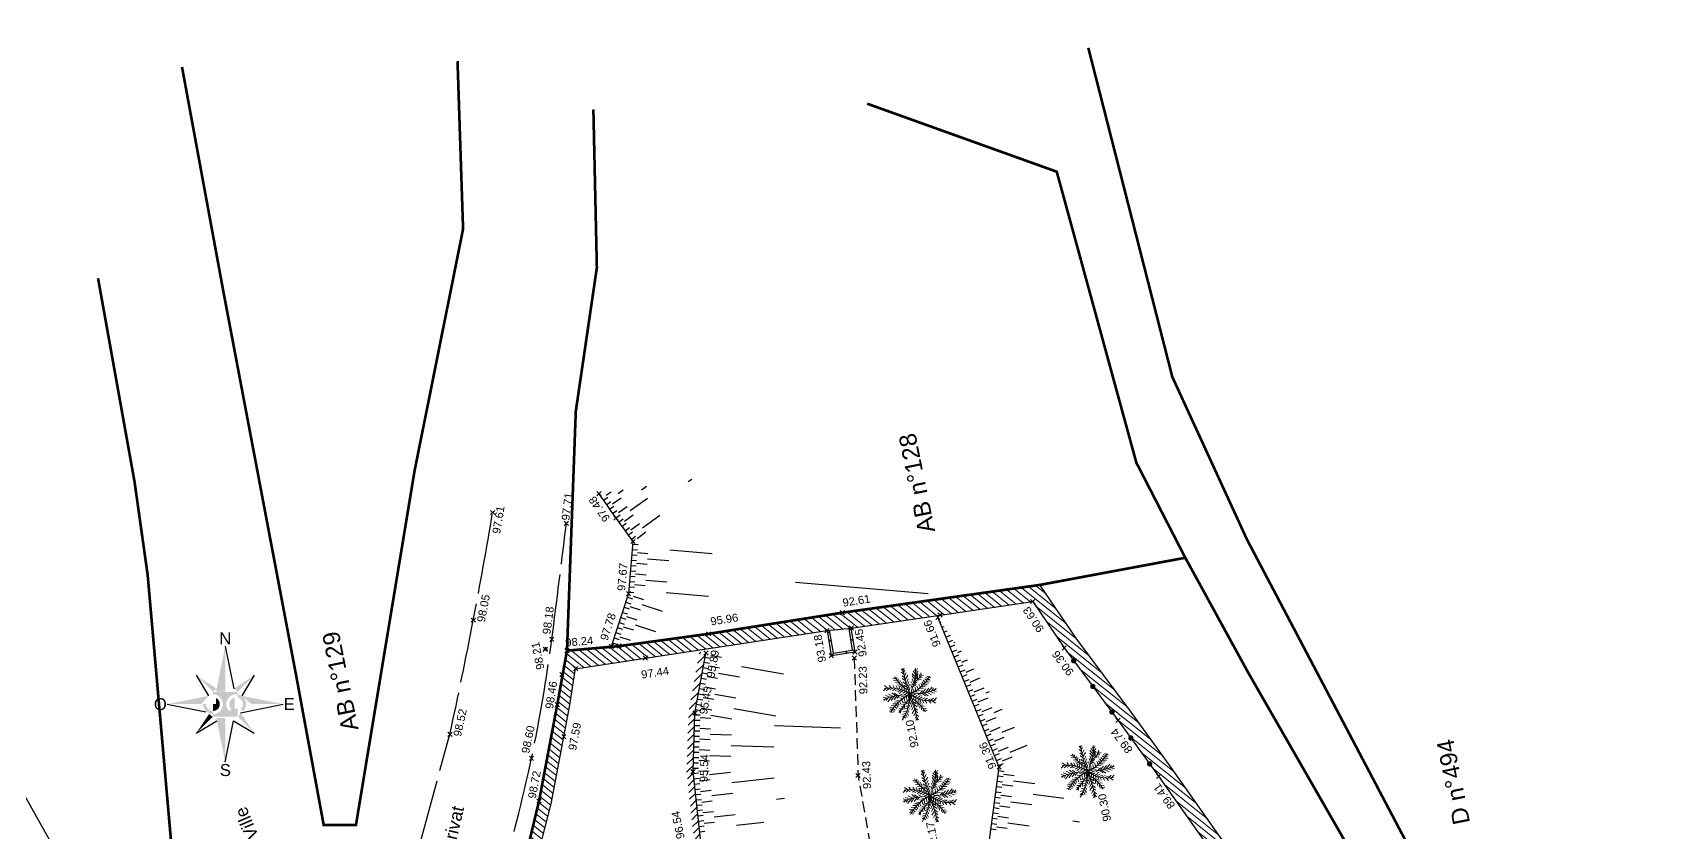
# Model space of a CAD drawing. Extents: x 947 to 1126, y 1788 to 2053.
# Drawn here: x 988.3 to 1065.1, y 2015.6 to 2053.1 of the extents above; entities that cross this region are included whole.
import ezdxf
from ezdxf.enums import TextEntityAlignment as Align

# ---------------------------------------------------------------- set-up
doc = ezdxf.new("R2010")
doc.units = 0
doc.header["$LTSCALE"] = 2.5
doc.header["$PDMODE"] = 3
doc.header["$PDSIZE"] = 0.1
for name, pattern in [('Bordchaussee', [1.7, 1.5, -0.2]), ('CACH500', [0.3, 0.2, -0.1]), ('CONTINU', [0]), ('FANTOME', [63.5, 31.75, -6.35, 6.35, -6.35, 6.35, -6.35])]:
    doc.linetypes.add(name, pattern=pattern)
for name, color, linetype in [('Clotures_s', 7, 'Continuous'), ('F_Cadastre_application', 252, 'FANTOME'), ('F_Cadastre_numéros_parcelles', 252, 'Continuous'), ('PBO', 7, 'Continuous'), ('T_Murs', 7, 'Continuous'), ('T_Talus_barbules', 32, 'Continuous'), ('T_Talus_crête', 34, 'Continuous'), ('T_Talus_Pied', 34, 'CACH500'), ('T_Textes', 7, 'Continuous'), ('T_Voies_Goudron', 7, 'Bordchaussee')]:
    doc.layers.add(name, color=color, linetype=linetype)
for name, color, linetype, lineweight in [('T_Clotures', 7, 'Continuous', 0), ('T_Murs_Hachures', 7, 'Continuous', 0), ('T_Végétaux', 65, 'Continuous', 0), ('TOPOALT', 7, 'Continuous', 0), ('TOPOJIS', 7, 'Continuous', 0)]:
    doc.layers.add(name, color=color, linetype=linetype, lineweight=lineweight)
doc.styles.add('Arial', font='arial.ttf')

# ---------------------------------------------------------------- blocks, each defined once
blk = doc.blocks.new('PointTopo')
at = {"color": 0}
blk.add_point((0, 0), dxfattribs=at)
at = {"layer": 'TOPOALT', "style": 'Arial'}
blk.add_attdef('ALT', (0.125, -0.125), '', height=0.375, dxfattribs=at)
blk = doc.blocks.new('v072')
at = {"color": 0, "linetype": 'Continuous'}
for p, q in [((-0.627, 0.68), (-0.615, 0.786)), ((-0.289, 0.941), (-0.406, 1.036)), ((-0.313, 1.066), (-0.405, 1.19)), ((-0.253, 0.777), (-0.37, 0.871)), ((-0.323, 1.124), (-0.277, 1.226)), ((-0.301, 1), (-0.246, 1.134)), ((-0.266, 0.834), (-0.173, 1.014)), ((-0.231, 0.69), (-0.099, 0.894)), ((0.246, 0.838), (0.105, 0.983)), ((0.223, 0.692), (0.105, 0.879)), ((0.259, 0.962), (0.146, 1.088)), ((0.265, 1.088), (0.209, 1.151)), ((0.214, 0.652), (0.356, 0.816)), ((0.24, 0.797), (0.377, 0.962)), ((0.253, 0.901), (0.377, 1.088)), ((0.263, 1.025), (0.351, 1.207)), ((0.357, 0.689), (0.354, 0.935)), ((0.417, 0.755), (0.565, 0.795)), ((0.456, 0.804), (0.439, 0.921)), ((0.48, 0.838), (0.628, 0.9)), ((0.515, 0.892), (0.502, 1.004)), ((0.843, 0.742), (0.728, 0.799)), ((0.883, 0.806), (0.787, 0.846)), ((0.866, 0.777), (0.977, 0.79)), ((-1.118, 0.288), (-1.246, 0.167)), ((-1.034, 0.298), (-1.189, 0.408)), ((-0.95, 0.303), (-1.107, 0.176)), ((-0.788, -0.098), (-1.01, 0.017)), ((-0.887, 0.304), (-0.982, 0.418)), ((-0.78, 0.299), (-0.963, 0.21)), ((-0.666, -0.073), (-0.846, 0.073)), ((-0.654, 0.284), (-0.814, 0.181)), ((-0.661, 0.726), (-0.801, 0.749)), ((-0.719, 0.293), (-0.792, 0.414)), ((-0.599, 0.643), (-0.772, 0.667)), ((-0.563, -0.055), (-0.72, 0.063)), ((-0.505, 0.251), (-0.708, 0.169)), ((-0.502, 0.528), (-0.678, 0.55)), ((-0.588, 0.271), (-0.645, 0.406)), ((-0.409, 0.433), (-0.586, 0.453)), ((-0.415, 0.223), (-0.577, 0.118)), ((-0.555, 0.588), (-0.547, 0.729)), ((-0.354, -0.03), (-0.53, 0.059)), ((-0.46, 0.238), (-0.516, 0.375)), ((-0.31, 0.344), (-0.514, 0.369)), ((-0.473, 0.497), (-0.456, 0.653)), ((-0.318, 0.186), (-0.469, 0.085)), ((-0.355, 0.383), (-0.386, 0.575)), ((-0.38, 0.21), (-0.385, 0.323)), ((-0.216, 0.633), (-0.359, 0.746)), ((-0.216, 0.137), (-0.341, 0.054)), ((-0.163, 0.448), (-0.324, 0.581)), ((-0.123, 0.328), (-0.29, 0.437)), ((-0.252, 0.297), (-0.287, 0.435)), ((-0.268, 0.163), (-0.279, 0.312)), ((-0.11, 0.077), (-0.264, -0.025)), ((-0.186, 0.527), (-0.085, 0.728)), ((-0.175, 0.115), (-0.171, 0.279)), ((-0.075, 0.19), (-0.172, 0.237)), ((-0.136, 0.366), (-0.053, 0.604)), ((-0.1, 0.261), (-0.019, 0.46)), ((-0.047, 0.117), (-0.007, 0.314)), ((0.107, 0.292), (0.042, 0.46)), ((0.152, 0.417), (0.063, 0.607)), ((0.066, 0.033), (0.067, 0.195)), ((0.184, 0.524), (0.105, 0.732)), ((0.11, -0.077), (0.264, 0.025)), ((0.117, 0.06), (0.271, 0.024)), ((0.133, 0.361), (0.293, 0.46)), ((0.158, 0.083), (0.145, 0.265)), ((0.165, 0.461), (0.314, 0.565)), ((0.221, 0.123), (0.391, 0.097)), ((0.269, 0.154), (0.244, 0.336)), ((0.383, 0.237), (0.321, 0.406)), ((0.322, 0.191), (0.489, 0.169)), ((0.326, 0.658), (0.523, 0.69)), ((0.354, 0.03), (0.53, -0.059)), ((0.486, 0.323), (0.42, 0.478)), ((0.454, 0.296), (0.626, 0.286)), ((0.48, 0.043), (0.593, 0.178)), ((0.574, 0.407), (0.502, 0.506)), ((0.532, 0.365), (0.725, 0.357)), ((0.645, 0.482), (0.557, 0.595)), ((0.563, 0.055), (0.72, -0.063)), ((0.584, 0.058), (0.734, 0.253)), ((0.713, 0.561), (0.614, 0.663)), ((0.615, 0.449), (0.801, 0.448)), ((0.666, 0.073), (0.846, -0.073)), ((0.684, 0.527), (0.877, 0.539)), ((0.784, 0.655), (0.692, 0.733)), ((0.73, 0.085), (0.878, 0.287)), ((0.749, 0.608), (0.953, 0.629)), ((0.788, 0.098), (1.01, -0.017)), ((0.809, 0.69), (0.927, 0.69)), ((0.852, 0.113), (1.041, 0.343)), ((0.935, 0.135), (1.15, 0.059)), ((1.018, 0.16), (1.109, 0.286)), ((1.091, 0.183), (1.25, 0.131)), ((1.139, 0.2), (1.225, 0.28)), ((-1.091, -0.183), (-1.25, -0.131)), ((-1.139, -0.2), (-1.225, -0.28)), ((-0.935, -0.135), (-1.15, -0.059)), ((-1.018, -0.16), (-1.109, -0.286)), ((-0.852, -0.113), (-1.041, -0.343)), ((-0.749, -0.608), (-0.953, -0.629)), ((-0.809, -0.69), (-0.927, -0.69)), ((-0.73, -0.085), (-0.878, -0.287)), ((-0.684, -0.527), (-0.877, -0.539)), ((-0.843, -0.742), (-0.728, -0.799)), ((-0.615, -0.449), (-0.801, -0.448)), ((-0.784, -0.655), (-0.692, -0.733)), ((-0.584, -0.058), (-0.734, -0.253)), ((-0.532, -0.365), (-0.725, -0.357)), ((-0.713, -0.561), (-0.614, -0.663)), ((-0.645, -0.482), (-0.557, -0.595)), ((-0.454, -0.296), (-0.626, -0.286)), ((-0.48, -0.043), (-0.593, -0.178)), ((-0.574, -0.407), (-0.502, -0.506)), ((-0.442, -0.751), (-0.523, -0.732)), ((-0.368, -0.655), (-0.502, -0.649)), ((-0.322, -0.191), (-0.489, -0.169)), ((-0.486, -0.323), (-0.42, -0.478)), ((-0.416, -0.718), (-0.448, -0.863)), ((-0.286, -0.55), (-0.418, -0.565)), ((-0.221, -0.123), (-0.391, -0.097)), ((-0.383, -0.237), (-0.321, -0.406)), ((-0.203, -0.444), (-0.356, -0.481)), ((-0.324, -0.599), (-0.335, -0.732)), ((-0.113, -0.328), (-0.293, -0.377)), ((-0.117, -0.06), (-0.271, -0.024)), ((-0.269, -0.154), (-0.244, -0.336)), ((-0.25, -0.503), (-0.251, -0.649)), ((-0.103, -0.634), (-0.251, -0.69)), ((-0.053, -0.399), (-0.218, -0.463)), ((-0.077, -0.529), (-0.209, -0.565)), ((-0.158, -0.083), (-0.145, -0.265)), ((-0.118, -0.686), (-0.063, -0.837)), ((-0.085, -0.565), (-0.021, -0.69)), ((-0.066, -0.033), (-0.067, -0.195)), ((-0.063, -0.46), (0, -0.565)), ((0.047, -0.117), (0.007, -0.314)), ((0.136, -0.366), (0.053, -0.604)), ((0.075, -0.19), (0.172, -0.237)), ((0.186, -0.527), (0.085, -0.728)), ((0.231, -0.69), (0.099, -0.894)), ((0.123, -0.328), (0.29, -0.437)), ((0.163, -0.448), (0.324, -0.581)), ((0.175, -0.115), (0.171, -0.279)), ((0.216, -0.137), (0.341, -0.054)), ((0.216, -0.633), (0.359, -0.746)), ((0.252, -0.297), (0.287, -0.435)), ((0.268, -0.163), (0.279, -0.312)), ((0.31, -0.344), (0.513, -0.369)), ((0.318, -0.186), (0.469, -0.085)), ((0.355, -0.383), (0.386, -0.575)), ((0.38, -0.21), (0.385, -0.323)), ((0.409, -0.433), (0.586, -0.453)), ((0.415, -0.223), (0.577, -0.118)), ((0.473, -0.497), (0.456, -0.653)), ((0.46, -0.238), (0.516, -0.375)), ((0.502, -0.528), (0.678, -0.55)), ((0.505, -0.251), (0.708, -0.169)), ((0.555, -0.588), (0.547, -0.729)), ((0.588, -0.271), (0.645, -0.406)), ((0.599, -0.643), (0.772, -0.667)), ((0.627, -0.68), (0.615, -0.786)), ((0.654, -0.284), (0.814, -0.181)), ((0.661, -0.726), (0.801, -0.749)), ((0.719, -0.293), (0.792, -0.414)), ((0.78, -0.299), (0.963, -0.21)), ((0.887, -0.304), (0.982, -0.418)), ((0.95, -0.303), (1.107, -0.176)), ((1.034, -0.298), (1.189, -0.408)), ((1.118, -0.288), (1.246, -0.167)), ((-0.866, -0.777), (-0.977, -0.79)), ((-0.883, -0.806), (-0.787, -0.846)), ((-0.48, -0.801), (-0.439, -0.879)), ((-0.19, -0.887), (-0.356, -0.941)), ((-0.237, -0.99), (-0.356, -1.067)), ((-0.149, -0.781), (-0.314, -0.816)), ((-0.259, -1.032), (-0.209, -1.109)), ((-0.206, -0.922), (-0.126, -1.067)), ((-0.163, -0.818), (-0.063, -0.983)), ((0.266, -0.834), (0.173, -1.014)), ((0.301, -1), (0.246, -1.134)), ((0.253, -0.777), (0.37, -0.871)), ((0.323, -1.124), (0.277, -1.226)), ((0.289, -0.941), (0.406, -1.036)), ((0.313, -1.066), (0.405, -1.19))]:
    blk.add_line(p, q, dxfattribs=at)
blk.add_lwpolyline([(0.1, -0.261), (0.019, -0.46), (-0.045, -0.334)], dxfattribs=at)
for centre, radius, start, end in [((1.006, 1.904), 2.042, 212.1217, 234.73521), ((4.726, 1.968), 5.119, 188.51597, 202.60602), ((-0.862, 1.836), 2.026, 295.5696, 331.08995), ((-2.065, 1.135), 2.33, 336.19431, 2.29877), ((-0.449, 1.481), 1.13, 304.45608, 331.4948), ((-0.898, -1.175), 1.479, 52.59887, 101.76338), ((0.88, -1.851), 2.05, 115.43508, 150.98697), ((1.012, -1.936), 2.209, 117.85534, 131.0663), ((-0.652, -0.836), 1.079, 53.63197, 73.23804), ((1.956, 1.067), 2.2, 198.86574, 208.39302), ((2.112, -3.783), 4.368, 114.03354, 119.09673), ((0.898, 1.175), 1.479, 232.59887, 281.76338), ((-2.029, -0.932), 2.248, 12.13132, 24.73858), ((-1.716, -2.72), 3.245, 51.28266, 57.64162), ((0.082, 3.177), 3.159, 273.42053, 291.38919), ((-0.082, -3.177), 3.159, 93.42039, 111.38925), ((36.542, -29.153), 46.631, 141.6662, 142.64222), ((-2.044, -0.104), 2.012, 326.85097, 2.49664), ((-0.91, -0.115), 0.915, 337.83365, 5.90614), ((-4.726, -1.968), 5.119, 8.51598, 22.60598), ((-1.006, -1.904), 2.042, 32.12184, 54.73482)]:
    blk.add_arc(centre, radius, start, end, dxfattribs=at)
blk = doc.blocks.new('GeoRond')
at = {"const_width": 0.499}
blk.add_lwpolyline([(-0.2505, 0, 1), (0.2505, 0, 1)], format="xyb", close=True, dxfattribs=at)
blk = doc.blocks.new('fn')
h = blk.add_hatch(color=256)
h.paths.add_polyline_path([(-7.18, -4.06, -0.414614), (-11.22, -0.01), (-12.99, -0.01, 0.414492), (-7.18, -5.83)])
h.paths.add_polyline_path([(7.36, 5.71), (7.36, 3.91, -0.587989), (9.25, -2.9), (10.49, -4.15, 0.612541)])
for points in [[(7.36, 5.71), (7.36, 7.07), (-7.18, 7.07), (-7.18, 5.79, -1), (-7.18, -5.83), (-7.18, -7.4), (7.36, -7.4), (7.36, -2.75), (5.59, -2.75), (5.59, 3.94, 0.598114), (3.57, -2.9), (2.3, -4.12, -0.728786)], [(-5.42, 3.62), (-5.42, -0.01), (-7.18, -0.01), (-7.18, -4.06, 0.797402)]]:
    blk.add_hatch(color=256).paths.add_polyline_path(points)
at = {"color": 0}
for p, q in [((0, 34.04), (5.01, 9.01)), ((-17.02, 17.02), (-9.72, 4.86)), ((17.02, 17.02), (9.72, 4.86)), ((-34.04, 0), (-11.3, -4.55)), ((9.01, -5.01), (34.04, 0)), ((-17.02, -17.02), (-4.86, -9.72))]:
    blk.add_line(p, q, dxfattribs=at)
blk.add_lwpolyline([(0, -34.04), (4.86, -9.72), (17.02, -17.02)], dxfattribs=at)
for points in [[(-0.03, 7.35), (-0.03, 7.35), (0, 34.04), (-5.34, 7.35)], [(-17.02, 17.02), (-7.14, 7.12), (-5.01, 9.01)], [(17.02, 17.02), (7.25, 7.26), (5.01, 9.01)], [(-34.04, 0), (-9.72, 4.86), (-14.09, 0)], [(15.35, 0), (34.04, 0), (9.72, 4.86)], [(-17.02, -17.02), (-7.25, -7.44), (-9.5, -5.74)], [(0, -8.05), (0, -34.04), (-5.19, -8.05)], [(17.02, -17.02), (7.55, -7.55), (9.01, -5.01)]]:
    blk.add_solid(points, dxfattribs=at)
at = {"color": 0, "style": 'Arial'}
for s, p in [('N', (0.09, 38.48)), ('O', (-38.02, 0)), ('E', (37.48, 0)), ('S', (0.09, -38.62))]:
    blk.add_text(s, height=7.02, dxfattribs=at).set_placement(p, align=Align.MIDDLE_CENTER)
blk = doc.blocks.new('t003')
at = {"color": 0}
blk.add_line((0, 0), (0, 0), dxfattribs=at)
blk.add_lwpolyline([(0.259834, -0.149954), (-0.000053, 0.3), (-0.259781, -0.150046)], close=True, dxfattribs=at)

msp = doc.modelspace()

# ---------------------------------------------------------------- hatches: boundary and pattern name
at = {"layer": 'T_Murs_Hachures'}
h = msp.add_hatch(dxfattribs=at)
h.set_pattern_fill('_U', color=256, scale=0.25, angle=141.25258, style=0, pattern_type=0)
h.set_pattern_definition([(141.25258, (0, 0), (-0.15647209, -0.194978166), [])])
edge = h.paths.add_edge_path()
edge.add_arc((1011.406, 2000.875), 2.992, 211.53793, 243.65936, ccw=False)
edge.add_arc((1011.406, 2000.875), 2.992, 192.33521, 211.53793, ccw=False)
edge.add_line((1008.483, 2000.236), (1009.648, 2005.196))
edge.add_line((1009.648, 2005.196), (1011.397, 2012.343))
edge.add_line((1011.397, 2012.343), (1012.591, 2016.948))
edge.add_line((1012.591, 2016.948), (1013.448, 2021.49))
edge.add_line((1013.448, 2021.49), (1013.663, 2022.891))
edge.add_line((1013.663, 2022.891), (1013.734, 2023.28))
edge.add_line((1013.734, 2023.28), (1017.003, 2023.78))
edge.add_line((1017.003, 2023.78), (1025.52, 2025.065))
edge.add_line((1025.52, 2025.065), (1026.655, 2025.184))
edge.add_line((1026.655, 2025.184), (1030.813, 2025.797))
edge.add_line((1030.813, 2025.797), (1035.154, 2026.431))
edge.add_line((1035.154, 2026.431), (1036.629, 2024.254))
edge.add_line((1036.629, 2024.254), (1039.158, 2020.859))
edge.add_line((1039.158, 2020.859), (1041.057, 2018.235))
edge.add_line((1041.057, 2018.235), (1046.461, 2010.566))
edge.add_line((1046.461, 2010.566), (1051.545, 2003.423))
edge.add_line((1051.545, 2003.423), (1052.131, 2003.841))
edge.add_line((1052.131, 2003.841), (1047.048, 2010.981))
edge.add_line((1047.048, 2010.981), (1041.642, 2018.653))
edge.add_line((1041.642, 2018.653), (1039.737, 2021.284))
edge.add_line((1039.737, 2021.284), (1037.216, 2024.671))
edge.add_line((1037.216, 2024.671), (1035.496, 2027.208))
edge.add_line((1035.496, 2027.208), (1030.708, 2026.509))
edge.add_line((1030.708, 2026.509), (1026.232, 2025.906))
edge.add_line((1026.232, 2025.906), (1019.977, 2024.915))
edge.add_line((1019.977, 2024.915), (1015.778, 2024.338))
edge.add_line((1015.778, 2024.338), (1013.332, 2024.125))
edge.add_line((1013.332, 2024.125), (1013.09, 2022.997))
edge.add_line((1013.09, 2022.997), (1012.874, 2021.588))
edge.add_line((1012.874, 2021.588), (1012.021, 2017.071))
edge.add_line((1012.021, 2017.071), (1010.998, 2012.817))
edge.add_line((1010.998, 2012.817), (1010.029, 2008.795))
edge.add_line((1010.029, 2008.795), (1008.021, 2000.243))
edge.add_arc((1011.406, 2000.875), 3.444, 190.57423, 211.53793)
edge.add_arc((1011.406, 2000.875), 3.444, 211.53793, 240.90993)
edge.add_line((1009.732, 1997.866), (1009.829, 1997.848))
edge.add_line((1009.829, 1997.848), (1010.079, 1998.194))
h = msp.add_hatch(dxfattribs=at)
h.set_pattern_fill('_U', color=256, scale=0.625, angle=-35.41223, style=0, pattern_type=0)
h.set_pattern_definition([(324.587767, (0, 0), (0.3621595, 0.50937756), [])])
h.paths.add_polyline_path([(1025.52, 2025.065), (1025.718, 2023.894), (1026.833, 2024.063), (1026.655, 2025.184), (1026.556, 2025.168), (1026.719, 2024.147), (1025.8, 2024.007), (1025.619, 2025.081)])
h = msp.add_hatch(dxfattribs=at)
h.set_pattern_fill('_U', color=256, scale=0.25, angle=45, style=0, pattern_type=0)
h.set_pattern_definition([(45, (0, 0), (-0.176776695, 0.176776695), [])])
h.paths.add_polyline_path([(1019.837, 2012.986), (1019.238, 2018.454), (1019.33, 2021.201), (1019.841, 2024.013), (1019.546, 2024.067), (1019.031, 2021.233), (1018.938, 2018.443), (1019.539, 2012.953)])

# ---------------------------------------------------------------- linework, layer by layer
at = {"layer": 'F_Cadastre_application', "ltscale": 0.025, "const_width": 0.125, "flags": 128}
for points in [[(1037.761, 2052.383), (1041.697, 2036.959), (1045.199, 2029.331), (1056.558, 2007.757), (1063.848, 2001.22), (1067.77, 1991.25), (1085.306, 1993.042), (1084.537, 1998.187), (1079.36, 2031.995), (1077.245, 2031.74), (1068.062, 2053.025)], [(1008.203, 2051.758), (1008.463, 2043.887), (1006.192, 2032.566), (1003.443, 2015.954), (1001.932, 2015.952), (1000.655, 2022.887), (997.221, 2041.008), (995.292, 2051.484)], [(1042.306, 2028.48), (1040.011, 2032.942), (1036.282, 2046.576), (1027.399, 2049.764)], [(1014.569, 2049.492), (1014.732, 2042.079), (1013.745, 2035.347), (1013.332, 2024.125)], [(988.362, 1970.005), (992.858, 1977.331), (995.267, 1988.765), (996.772, 1997.049), (995.225, 2010.109), (993.682, 2027.68), (993.07, 2032.028), (991.357, 2041.584)]]:
    msp.add_lwpolyline(points, dxfattribs=at)
at = {"layer": 'F_Cadastre_application', "ltscale": 0.025, "flags": 128}
msp.add_lwpolyline([(1037.026, 1903.72, 0.125, 0.125, 0), (1031.244, 1915.636, 0.125, 0.125, 0), (1030.131, 1917.841, 0.125, 0.125, 0), (1028.717, 1920.421, 0.125, 0.125, 0), (1026.382, 1924.233, 0.125, 0.125, 0), (1023.067, 1929.33, 0.125, 0.125, 0), (1017.53, 1938.722, 0.125, 0.125, -0.060274), (1017.172, 1939.54, 0.125, 0.125, 0), (1015.696, 1946.146, 0.125, 0.125, 0), (1014.789, 1950.399, 0.125, 0.125, 0), (1014.581, 1951.282, 0.125, 0.125, 0), (1014.094, 1953.034, 0.125, 0.125, 0), (1012.905, 1958.118, 0.125, 0.125, 0), (1011.192, 1964.855, 0.125, 0.125, 0), (1010.302, 1968.743, 0.125, 0.125, 0), (1009.509, 1972.414, 0.125, 0.125, 0), (1007.092, 1982.092, 0.125, 0.125, 0), (1005.526, 1988.586, 0.125, 0.125, -0.078816), (1005.586, 1989.71, 0.125, 0.125, 0), (1006.247, 1992.799, 0.125, 0.125, 0), (1008.021, 2000.243, 0.125, 0.125, 0), (1010.029, 2008.795, 0.125, 0.125, 0), (1010.998, 2012.817, 0.125, 0.125, 0), (1012.021, 2017.071, 0.125, 0.125, 0), (1012.874, 2021.588, 0.125, 0.125, 0), (1013.332, 2024.125, 0.125, 0.125, 0), (1015.778, 2024.338, 0.125, 0.125, 0), (1019.977, 2024.915, 0.125, 0.125, 0), (1026.232, 2025.906, 0.125, 0.125, 0), (1035.496, 2027.208, 0.125, 0.125, 0), (1042.306, 2028.48, 0.125, 0.125, 0), (1045.251, 2023.101, 0.125, 0.125, 0), (1053.746, 2008.297, 0.125, 0.125, 0), (1061.956, 1998.959, 0.125, 0.125, 0), (1072.413, 1973.675, 0.125, 0.125, 0), (1071.321, 1956.278, 0.125, 0.125, 0), (1075.368, 1933.818, 0.125, 0.125, 0), (1081.199, 1920.589, 0.125, 0.125, 0), (1090.069, 1894.221, 0, 0, 0)], format="xyseb", dxfattribs=at)
at = {"layer": 'PBO'}
msp.add_xline((1035.774, 1931.986), (-0.4890661, 0.8722467), dxfattribs=at)
at = {"layer": 'T_Clotures', "flags": 128}
msp.add_lwpolyline([(1036.629, 2024.254), (1039.158, 2020.859), (1041.057, 2018.235)], dxfattribs=at)
at = {"layer": 'T_Murs'}
for p, q in [((1025.52, 2025.065), (1025.619, 2025.081)), ((1026.655, 2025.184), (1026.556, 2025.168))]:
    msp.add_line(p, q, dxfattribs=at)
at = {"layer": 'T_Murs', "flags": 128}
for points in [[(1047.048, 2010.981), (1041.642, 2018.653), (1039.737, 2021.284), (1037.216, 2024.671), (1035.496, 2027.208), (1030.708, 2026.509), (1026.232, 2025.906), (1019.977, 2024.915), (1015.778, 2024.338), (1013.332, 2024.125), (1013.09, 2022.997), (1012.874, 2021.588), (1012.021, 2017.071), (1010.998, 2012.817)], [(1011.397, 2012.343), (1012.591, 2016.948), (1013.448, 2021.49), (1013.663, 2022.891), (1013.734, 2023.28), (1017.003, 2023.78), (1025.52, 2025.065), (1026.655, 2025.184), (1030.813, 2025.797), (1035.154, 2026.431), (1036.629, 2024.254), (1039.158, 2020.859), (1041.057, 2018.235), (1046.461, 2010.566)], [(1025.52, 2025.065), (1025.718, 2023.894), (1026.833, 2024.063), (1026.655, 2025.184)], [(1025.619, 2025.081), (1025.8, 2024.007), (1026.719, 2024.147), (1026.556, 2025.168)], [(1032.847, 1995.57), (1030.49, 1996.979), (1026.069, 2001.481), (1023.806, 2004.994), (1023.422, 2005.037), (1022.105, 2007.37), (1021.607, 2007.918), (1021.256, 2009.176), (1021.275, 2009.946), (1020.631, 2012.922), (1019.837, 2012.986), (1019.238, 2018.454), (1019.33, 2021.201), (1019.841, 2024.013)]]:
    msp.add_lwpolyline(points, dxfattribs=at)
at = {"layer": 'T_Talus_barbules'}
for p, q in [((1019.015, 2032.048), (1019.176, 2032.165)), ((1014.827, 2031.481), (1014.827, 2031.481)), ((1015.039, 2031.173), (1015.245, 2031.315)), ((1015.174, 2031.417), (1015.398, 2031.572)), ((1015.458, 2031.008), (1015.868, 2031.295)), ((1015.726, 2031.498), (1015.962, 2031.661)), ((1016.297, 2030.689), (1017.11, 2031.27)), ((1016.828, 2031.669), (1017.064, 2031.835)), ((1015.182, 2030.967), (1015.387, 2031.11)), ((1015.325, 2030.762), (1015.53, 2030.906)), ((1015.47, 2030.558), (1015.674, 2030.703)), ((1015.614, 2030.354), (1015.818, 2030.499)), ((1015.746, 2030.601), (1016.153, 2030.89)), ((1016.035, 2030.195), (1016.441, 2030.488)), ((1016.878, 2029.887), (1017.684, 2030.479)), ((1015.76, 2030.151), (1015.963, 2030.297)), ((1015.906, 2029.948), (1016.108, 2030.094)), ((1016.052, 2029.746), (1016.255, 2029.893)), ((1016.2, 2029.544), (1016.402, 2029.691)), ((1016.328, 2029.792), (1016.732, 2030.087)), ((1016.623, 2029.39), (1017.025, 2029.688)), ((1016.348, 2029.342), (1016.549, 2029.491)), ((1016.412, 2029.117), (1016.661, 2029.096)), ((1016.348, 2028.37), (1016.597, 2028.349)), ((1016.369, 2028.619), (1016.618, 2028.598)), ((1016.39, 2028.868), (1016.64, 2028.847)), ((1016.587, 2028.224), (1017.085, 2028.182)), ((1016.629, 2028.722), (1017.127, 2028.68)), ((1017.106, 2028.431), (1018.102, 2028.346)), ((1018.145, 2028.844), (1020.138, 2028.675)), ((1016.263, 2027.373), (1016.512, 2027.352)), ((1016.284, 2027.623), (1016.534, 2027.601)), ((1016.306, 2027.872), (1016.555, 2027.85)), ((1016.327, 2028.121), (1016.576, 2028.1)), ((1016.544, 2027.726), (1017.042, 2027.684)), ((1017.021, 2027.434), (1018.017, 2027.35)), ((1016.16, 2026.634), (1016.398, 2026.556)), ((1016.221, 2026.875), (1016.47, 2026.854)), ((1016.242, 2027.124), (1016.491, 2027.103)), ((1016.437, 2026.675), (1016.912, 2026.52)), ((1016.502, 2027.228), (1017, 2027.185)), ((1017.975, 2026.851), (1019.968, 2026.682)), ((1024.038, 2027.339), (1030.253, 2026.81)), ((1015.927, 2025.921), (1016.165, 2025.844)), ((1016.005, 2026.159), (1016.243, 2026.081)), ((1016.083, 2026.397), (1016.32, 2026.319)), ((1016.282, 2026.2), (1016.757, 2026.045)), ((1016.835, 2026.282), (1017.785, 2025.972)), ((1015.694, 2025.208), (1015.932, 2025.131)), ((1015.772, 2025.446), (1016.01, 2025.368)), ((1015.85, 2025.684), (1016.087, 2025.606)), ((1015.971, 2025.25), (1016.446, 2025.094)), ((1016.126, 2025.725), (1016.602, 2025.569)), ((1016.524, 2025.332), (1017.474, 2025.021)), ((1030.711, 2025.685), (1030.712, 2025.685)), ((1030.806, 2025.453), (1030.859, 2025.475)), ((1030.901, 2025.222), (1031.006, 2025.265)), ((1015.423, 2024.377), (1015.518, 2024.345)), ((1015.461, 2024.495), (1015.699, 2024.418)), ((1015.539, 2024.733), (1015.777, 2024.655)), ((1015.617, 2024.971), (1015.854, 2024.893)), ((1015.816, 2024.774), (1016.291, 2024.619)), ((1030.995, 2024.99), (1031.153, 2025.055)), ((1031.09, 2024.759), (1031.3, 2024.845)), ((1031.185, 2024.528), (1031.416, 2024.622)), ((1031.28, 2024.296), (1031.511, 2024.391)), ((1031.464, 2024.507), (1031.52, 2024.53)), ((1019.762, 2023.579), (1020.008, 2023.535)), ((1019.807, 2023.825), (1020.053, 2023.781)), ((1020.075, 2023.904), (1020.567, 2023.814)), ((1031.374, 2024.065), (1031.606, 2024.16)), ((1031.469, 2023.834), (1031.7, 2023.928)), ((1031.564, 2023.602), (1031.795, 2023.697)), ((1031.653, 2024.044), (1031.813, 2024.11)), ((1031.842, 2023.581), (1032.107, 2023.69)), ((1019.628, 2022.841), (1019.874, 2022.797)), ((1019.673, 2023.087), (1019.919, 2023.043)), ((1019.718, 2023.333), (1019.963, 2023.289)), ((1019.896, 2022.92), (1020.388, 2022.83)), ((1019.986, 2023.412), (1020.478, 2023.322)), ((1020.433, 2023.076), (1021.417, 2022.898)), ((1021.506, 2023.389), (1023.474, 2023.032)), ((1031.658, 2023.371), (1031.89, 2023.466)), ((1031.753, 2023.14), (1031.985, 2023.234)), ((1031.848, 2022.908), (1032.079, 2023.003)), ((1031.943, 2022.677), (1032.174, 2022.772)), ((1032.032, 2023.119), (1032.4, 2023.27)), ((1032.221, 2022.656), (1032.684, 2022.845)), ((1019.494, 2022.103), (1019.74, 2022.059)), ((1019.539, 2022.349), (1019.785, 2022.305)), ((1019.583, 2022.595), (1019.829, 2022.551)), ((1019.807, 2022.428), (1020.299, 2022.338)), ((1020.254, 2022.092), (1021.238, 2021.914)), ((1032.037, 2022.446), (1032.269, 2022.54)), ((1032.132, 2022.214), (1032.363, 2022.309)), ((1032.227, 2021.983), (1032.458, 2022.078)), ((1032.411, 2022.193), (1032.874, 2022.383)), ((1032.968, 2022.151), (1033.134, 2022.219)), ((1019.36, 2021.365), (1019.606, 2021.321)), ((1019.405, 2021.611), (1019.651, 2021.567)), ((1019.449, 2021.857), (1019.695, 2021.813)), ((1019.628, 2021.444), (1020.12, 2021.354)), ((1019.718, 2021.936), (1020.21, 2021.846)), ((1021.149, 2021.422), (1023.117, 2021.064)), ((1032.322, 2021.751), (1032.553, 2021.846)), ((1032.416, 2021.52), (1032.648, 2021.615)), ((1032.511, 2021.289), (1032.742, 2021.383)), ((1032.6, 2021.731), (1033.063, 2021.92)), ((1032.79, 2021.268), (1033.252, 2021.457)), ((1033.347, 2021.226), (1033.721, 2021.379)), ((1019.311, 2020.618), (1019.561, 2020.61)), ((1019.319, 2020.868), (1019.569, 2020.86)), ((1019.327, 2021.118), (1019.577, 2021.11)), ((1019.556, 2020.485), (1020.056, 2020.468)), ((1019.573, 2020.985), (1020.073, 2020.968)), ((1020.076, 2021.108), (1021.06, 2020.93)), ((1023.063, 2020.618), (1026.142, 2020.515)), ((1032.606, 2021.057), (1032.837, 2021.152)), ((1032.7, 2020.826), (1032.932, 2020.921)), ((1032.795, 2020.595), (1033.027, 2020.689)), ((1032.89, 2020.363), (1033.121, 2020.458)), ((1032.979, 2020.805), (1033.442, 2020.995)), ((1033.169, 2020.342), (1033.631, 2020.532)), ((1033.726, 2020.3), (1034.309, 2020.539)), ((1019.286, 2019.869), (1019.535, 2019.861)), ((1019.294, 2020.119), (1019.544, 2020.11)), ((1019.302, 2020.369), (1019.552, 2020.36)), ((1019.54, 2019.985), (1020.039, 2019.969)), ((1020.048, 2020.219), (1021.047, 2020.185)), ((1021.03, 2019.685), (1023.029, 2019.618)), ((1032.985, 2020.132), (1033.216, 2020.227)), ((1033.079, 2019.901), (1033.311, 2019.995)), ((1033.174, 2019.669), (1033.405, 2019.764)), ((1033.358, 2019.88), (1033.821, 2020.069)), ((1034.105, 2019.375), (1034.896, 2019.699)), ((1019.26, 2019.119), (1019.51, 2019.111)), ((1019.269, 2019.369), (1019.519, 2019.361)), ((1019.277, 2019.619), (1019.527, 2019.611)), ((1019.506, 2018.986), (1020.006, 2018.969)), ((1019.523, 2019.486), (1020.023, 2019.469)), ((1020.014, 2019.219), (1021.014, 2019.186)), ((1033.269, 2019.438), (1033.5, 2019.533)), ((1033.364, 2019.207), (1033.595, 2019.301)), ((1033.458, 2018.975), (1033.69, 2019.07)), ((1033.548, 2019.417), (1034.01, 2019.606)), ((1033.737, 2018.954), (1034.2, 2019.144)), ((1019.244, 2018.62), (1019.494, 2018.611)), ((1019.247, 2018.37), (1019.496, 2018.397)), ((1019.252, 2018.869), (1019.502, 2018.861)), ((1019.275, 2018.122), (1019.523, 2018.149)), ((1019.489, 2018.486), (1019.989, 2018.47)), ((1020.007, 2018.328), (1021.001, 2018.437)), ((1021.055, 2017.94), (1023.043, 2018.157)), ((1033.53, 2018.254), (1033.778, 2018.221)), ((1033.553, 2018.744), (1033.784, 2018.839)), ((1033.563, 2018.502), (1033.811, 2018.468)), ((1033.794, 2018.344), (1034.29, 2018.278)), ((1019.302, 2017.873), (1019.55, 2017.9)), ((1019.329, 2017.625), (1019.578, 2017.652)), ((1019.356, 2017.376), (1019.605, 2017.403)), ((1019.537, 2018.025), (1020.034, 2018.079)), ((1019.591, 2017.528), (1020.088, 2017.582)), ((1020.115, 2017.334), (1021.11, 2017.442)), ((1033.43, 2017.51), (1033.678, 2017.477)), ((1033.463, 2017.758), (1033.711, 2017.725)), ((1033.497, 2018.006), (1033.744, 2017.973)), ((1033.728, 2017.849), (1034.223, 2017.783)), ((1034.257, 2018.03), (1035.248, 2017.898)), ((1035.181, 2017.402), (1036.621, 2017.21)), ((1019.384, 2017.128), (1019.632, 2017.155)), ((1019.411, 2016.879), (1019.659, 2016.906)), ((1019.438, 2016.631), (1019.687, 2016.658)), ((1019.646, 2017.031), (1020.143, 2017.085)), ((1023.152, 2017.163), (1023.529, 2017.205)), ((1033.331, 2016.767), (1033.579, 2016.734)), ((1033.364, 2017.015), (1033.612, 2016.982)), ((1033.397, 2017.263), (1033.645, 2017.229)), ((1033.595, 2016.858), (1034.091, 2016.791)), ((1033.662, 2017.353), (1034.157, 2017.287)), ((1034.124, 2017.039), (1035.115, 2016.907)), ((1019.465, 2016.382), (1019.714, 2016.409)), ((1019.492, 2016.134), (1019.741, 2016.161)), ((1019.52, 2015.885), (1019.768, 2015.912)), ((1019.7, 2016.534), (1020.197, 2016.588)), ((1019.755, 2016.037), (1020.252, 2016.091)), ((1020.224, 2016.34), (1021.218, 2016.448)), ((1021.273, 2015.951), (1022.555, 2016.092)), ((1033.232, 2016.024), (1033.479, 2015.99)), ((1033.265, 2016.271), (1033.512, 2016.238)), ((1033.298, 2016.519), (1033.546, 2016.486)), ((1033.463, 2015.867), (1033.958, 2015.8)), ((1033.529, 2016.362), (1034.025, 2016.296)), ((1033.991, 2016.048), (1034.983, 2015.915)), ((1037.031, 2016.146), (1037.347, 2016.104)), ((1019.547, 2015.637), (1019.795, 2015.664)), ((1033.198, 2015.776), (1033.446, 2015.743))]:
    msp.add_line(p, q, dxfattribs=at)
at = {"layer": 'T_Talus_crête', "flags": 128}
msp.add_lwpolyline([(1014.827, 2031.481, 0.004605), (1015.628, 2030.335, 0.004445), (1016.422, 2029.242), (1016.214, 2026.799), (1015.405, 2024.324)], format="xyb", dxfattribs=at)
msp.add_lwpolyline([(1040.942, 1979.696), (1040.277, 1985.868), (1037.943, 1992.131), (1040.357, 1993.356), (1038.831, 1995.882), (1036.918, 1995.881), (1035.222, 2000.37), (1035.017, 2006.533), (1032.407, 2009.858), (1033.585, 2018.666), (1030.709, 2025.69)], dxfattribs=at)
at = {"layer": 'T_Talus_Pied', "flags": 128}
msp.add_lwpolyline([(1026.792, 2023.777), (1026.974, 2018.274), (1028.233, 2011.004), (1029.673, 2004.557), (1031.904, 1998.17), (1032.847, 1995.57)], dxfattribs=at)
at = {"layer": 'T_Voies_Goudron', "flags": 128}
for points in [[(1000.138, 2014.422, 0.087968), (1001.655, 2012.644, 0.053602), (1002.851, 2011.858, 0.161926), (1005, 2012.409, 0.095458), (1005.962, 2013.327), (1007.844, 2020.209, 0.006546), (1008.943, 2025.556, 0.006149), (1009.848, 2030.603)], [(1002.556, 1982.685), (1004.59, 1991.572), (1005.82, 1997.425), (1008.553, 2007.831), (1010.176, 2013.247, 0.020982), (1011.669, 2019.082, 0.019697), (1012.621, 2024.656, 0.0024), (1013.304, 2030.099)]]:
    msp.add_lwpolyline(points, format="xyb", dxfattribs=at)

# ---------------------------------------------------------------- block references
at = {"xscale": 0.08000000000004656, "yscale": 0.08000000000004656, "zscale": 0.08000000000004656}
msp.add_blockref('fn', (997.317, 2021.619), dxfattribs=at)
at = {"layer": 'Clotures_s', "xscale": 0.25, "yscale": 0.25, "zscale": 0.25}
for p, rotation in [((1037.077, 2023.652), 306.6767208797414), ((1037.973, 2022.449), 306.6767208797414), ((1038.869, 2021.246), 306.6767208797414), ((1039.754, 2020.035), 305.9048436185902), ((1040.633, 2018.82), 305.9048436185902)]:
    msp.add_blockref('GeoRond', p, dxfattribs=dict(at, rotation=rotation))
at = {"layer": 'T_Végétaux'}
for p in [(1029.405, 2022.077), (1037.733, 2018.458), (1030.336, 2017.309)]:
    msp.add_blockref('v072', p, dxfattribs=at)
at = {"layer": 'TOPOJIS'}
ref = msp.add_blockref('PointTopo', (1013.304, 2030.099), dxfattribs=dict(at, rotation=83.11739350518282))
ref.add_attrib('ALT', '97.71', (1013.443, 2030.208), dxfattribs={"layer": 'TOPOALT', "height": 0.375, "rotation": 83.11739, "style": 'Arial'})
ref = msp.add_blockref('PointTopo', (1014.827, 2031.481), dxfattribs=dict(at, rotation=304.4320555473259))
ref.add_attrib('ALT', '97.48', (1015.373, 2030.327), dxfattribs={"layer": 'TOPOALT', "height": 0.375, "rotation": 124.43206, "style": 'Arial'})
ref = msp.add_blockref('PointTopo', (1009.848, 2030.603), dxfattribs=dict(at, rotation=80.54640301872473))
ref.add_attrib('ALT', '97.61', (1010.196, 2029.583), dxfattribs={"layer": 'TOPOALT', "height": 0.375, "rotation": 80.5464, "style": 'Arial'})
for p, rotation in [((1015.628, 2030.335), 305.4873202902643), ((1016.422, 2029.242), 306.5060442027728), ((1030.813, 2025.797), 8.306321420240506), ((1015.778, 2024.338), 7.833532732041904), ((1025.718, 2023.894), 8.621612603936486), ((1026.833, 2024.063), 8.621612603936486), ((1013.09, 2022.997), 77.90062898739339), ((1013.734, 2023.28), 77.90062898739339)]:
    msp.add_blockref('PointTopo', p, dxfattribs=dict(at, rotation=rotation))
ref = msp.add_blockref('PointTopo', (1016.214, 2026.799), dxfattribs=dict(at, rotation=85.13388788735641))
ref.add_attrib('ALT', '97.67', (1016.058, 2026.911), dxfattribs={"layer": 'TOPOALT', "height": 0.375, "rotation": 85.13389, "style": 'Arial'})
ref = msp.add_blockref('PointTopo', (1008.943, 2025.556), dxfattribs=dict(at, rotation=79.13721422088034))
ref.add_attrib('ALT', '98.05', (1009.478, 2025.434), dxfattribs={"layer": 'TOPOALT', "height": 0.375, "rotation": 79.13721, "style": 'Arial'})
ref = msp.add_blockref('PointTopo', (1026.232, 2025.906), dxfattribs=dict(at, rotation=8.998738726617491))
ref.add_attrib('ALT', '92.61', (1026.276, 2026.182), dxfattribs={"layer": 'TOPOALT', "height": 0.375, "rotation": 8.99874, "style": 'Arial'})
ref = msp.add_blockref('PointTopo', (1012.621, 2024.656), dxfattribs=dict(at, rotation=82.56743026009316))
ref.add_attrib('ALT', '98.18', (1012.552, 2024.871), dxfattribs={"layer": 'TOPOALT', "height": 0.375, "rotation": 82.56743, "style": 'Arial'})
ref = msp.add_blockref('PointTopo', (1015.405, 2024.324), dxfattribs=dict(at, rotation=71.89906565232191))
ref.add_attrib('ALT', '97.78', (1015.228, 2024.566), dxfattribs={"layer": 'TOPOALT', "height": 0.375, "rotation": 71.89907, "style": 'Arial'})
ref = msp.add_blockref('PointTopo', (1019.977, 2024.915), dxfattribs=dict(at, rotation=8.998738726617491))
ref.add_attrib('ALT', '95.96', (1020.086, 2025.303), dxfattribs={"layer": 'TOPOALT', "height": 0.375, "rotation": 8.99874, "style": 'Arial'})
ref = msp.add_blockref('PointTopo', (1035.154, 2026.431), dxfattribs=dict(at, rotation=304.1171819597622))
ref.add_attrib('ALT', '90.63', (1035.711, 2025.143), dxfattribs={"layer": 'TOPOALT', "height": 0.375, "rotation": 124.11718, "style": 'Arial'})
ref = msp.add_blockref('PointTopo', (1025.52, 2025.065), dxfattribs=dict(at, rotation=279.5877671192316))
ref.add_attrib('ALT', '93.18', (1025.477, 2023.616), dxfattribs={"layer": 'TOPOALT', "height": 0.375, "rotation": 99.58777, "style": 'Arial'})
ref = msp.add_blockref('PointTopo', (1026.655, 2025.184), dxfattribs=dict(at, rotation=279.0437717446222))
ref.add_attrib('ALT', '92.45', (1027.387, 2023.873), dxfattribs={"layer": 'TOPOALT', "height": 0.375, "rotation": 99.04377, "style": 'Arial'})
ref = msp.add_blockref('PointTopo', (1030.709, 2025.69), dxfattribs=dict(at, rotation=292.2656721525778))
ref.add_attrib('ALT', '91.66', (1030.861, 2024.396), dxfattribs={"layer": 'TOPOALT', "height": 0.375, "rotation": 112.26567, "style": 'Arial'})
ref = msp.add_blockref('PointTopo', (1012.321, 2024.188), dxfattribs=at)
ref.add_attrib('ALT', '98.21', (1012.278, 2023.279), dxfattribs={"layer": 'TOPOALT', "height": 0.375, "rotation": 101.39656, "style": 'Arial'})
at = {"layer": 'TOPOJIS', "color": 1, "linetype": 'CONTINU', "xscale": 0.3497957553710777, "yscale": 0.3497957553710777, "zscale": 0.3497957553710777, "rotation": 5.209811880566408}
msp.add_blockref('t003', (1012.321, 2024.188), dxfattribs=at)
at = {"layer": 'TOPOJIS'}
ref = msp.add_blockref('PointTopo', (1013.332, 2024.125), dxfattribs=dict(at, rotation=4.956470806163155))
ref.add_attrib('ALT', '98.24', (1013.27, 2024.311), dxfattribs={"layer": 'TOPOALT', "height": 0.375, "rotation": 4.95647, "style": 'Arial'})
ref = msp.add_blockref('PointTopo', (1036.629, 2024.254), dxfattribs=dict(at, rotation=306.6767208797414))
ref.add_attrib('ALT', '90.36', (1037.111, 2023.124), dxfattribs={"layer": 'TOPOALT', "height": 0.375, "rotation": 126.67672, "style": 'Arial'})
ref = msp.add_blockref('PointTopo', (1017.003, 2023.78), dxfattribs=dict(at, rotation=8.577426860019235))
ref.add_attrib('ALT', '97.44', (1016.837, 2022.811), dxfattribs={"layer": 'TOPOALT', "height": 0.375, "rotation": 8.57743, "style": 'Arial'})
ref = msp.add_blockref('PointTopo', (1019.841, 2024.013), dxfattribs=dict(at, rotation=79.705476598587))
ref.add_attrib('ALT', '95.89', (1020.234, 2022.827), dxfattribs={"layer": 'TOPOALT', "height": 0.375, "rotation": 79.70548, "style": 'Arial'})
ref = msp.add_blockref('PointTopo', (1026.792, 2023.777), dxfattribs=dict(at, rotation=271.8983360724205))
ref.add_attrib('ALT', '92.23', (1027.414, 2022.089), dxfattribs={"layer": 'TOPOALT', "height": 0.375, "rotation": 91.89834, "style": 'Arial'})
ref = msp.add_blockref('PointTopo', (1012.874, 2021.588), dxfattribs=dict(at, rotation=81.26820736006314))
ref.add_attrib('ALT', '98.46', (1012.677, 2021.369), dxfattribs={"layer": 'TOPOALT', "height": 0.375, "rotation": 81.26821, "style": 'Arial'})
ref = msp.add_blockref('PointTopo', (1019.33, 2021.201), dxfattribs=dict(at, rotation=79.705476598587))
ref.add_attrib('ALT', '95.45', (1019.889, 2021.111), dxfattribs={"layer": 'TOPOALT', "height": 0.375, "rotation": 79.70548, "style": 'Arial'})
ref = msp.add_blockref('PointTopo', (1029.405, 2022.077), dxfattribs=dict(at, rotation=271.8983360724205))
ref.add_attrib('ALT', '92.10', (1029.814, 2019.625), dxfattribs={"layer": 'TOPOALT', "height": 0.375, "rotation": 101.39656, "style": 'Arial'})
ref = msp.add_blockref('PointTopo', (1007.844, 2020.209), dxfattribs=dict(at, rotation=77.6370888229774))
ref.add_attrib('ALT', '98.52', (1008.363, 2020.072), dxfattribs={"layer": 'TOPOALT', "height": 0.375, "rotation": 77.63709, "style": 'Arial'})
ref = msp.add_blockref('PointTopo', (1011.669, 2019.082), dxfattribs=dict(at, rotation=78.05378470818965))
ref.add_attrib('ALT', '98.60', (1011.558, 2019.283), dxfattribs={"layer": 'TOPOALT', "height": 0.375, "rotation": 78.05378, "style": 'Arial'})
ref = msp.add_blockref('PointTopo', (1013.184, 2020.09), dxfattribs=dict(at, rotation=79.31661411245315))
ref.add_attrib('ALT', '97.59', (1013.756, 2019.427), dxfattribs={"layer": 'TOPOALT', "height": 0.375, "rotation": 79.31661, "style": 'Arial'})
ref = msp.add_blockref('PointTopo', (1039.158, 2020.859), dxfattribs=dict(at, rotation=306.6767208797414))
ref.add_attrib('ALT', '89.74', (1039.867, 2019.486), dxfattribs={"layer": 'TOPOALT', "height": 0.375, "rotation": 126.67672, "style": 'Arial'})
ref = msp.add_blockref('PointTopo', (1033.585, 2018.666), dxfattribs=dict(at, rotation=292.2656721525778))
ref.add_attrib('ALT', '91.36', (1033.468, 2018.669), dxfattribs={"layer": 'TOPOALT', "height": 0.375, "rotation": 112.26567, "style": 'Arial'})
ref = msp.add_blockref('PointTopo', (1019.238, 2018.454), dxfattribs=dict(at, rotation=88.08243441682968))
ref.add_attrib('ALT', '95.54', (1019.921, 2017.955), dxfattribs={"layer": 'TOPOALT', "height": 0.375, "rotation": 88.08243, "style": 'Arial'})
ref = msp.add_blockref('PointTopo', (1026.974, 2018.274), dxfattribs=dict(at, rotation=271.8983360724205))
ref.add_attrib('ALT', '92.43', (1027.579, 2017.648), dxfattribs={"layer": 'TOPOALT', "height": 0.375, "rotation": 91.89834, "style": 'Arial'})
ref = msp.add_blockref('PointTopo', (1012.021, 2017.071), dxfattribs=dict(at, rotation=79.31661411245315))
ref.add_attrib('ALT', '98.72', (1011.865, 2017.166), dxfattribs={"layer": 'TOPOALT', "height": 0.375, "rotation": 79.31661, "style": 'Arial'})
ref = msp.add_blockref('PointTopo', (1037.733, 2018.458), dxfattribs=dict(at, rotation=305.9048436185902))
ref.add_attrib('ALT', '90.30', (1038.835, 2016.164), dxfattribs={"layer": 'TOPOALT', "height": 0.375, "rotation": 101.39656, "style": 'Arial'})
ref = msp.add_blockref('PointTopo', (1041.057, 2018.235), dxfattribs=dict(at, rotation=305.9048436185902))
ref.add_attrib('ALT', '89.41', (1041.856, 2016.875), dxfattribs={"layer": 'TOPOALT', "height": 0.375, "rotation": 125.90484, "style": 'Arial'})
ref = msp.add_blockref('PointTopo', (1030.336, 2017.309), dxfattribs=dict(at, rotation=82.3819356930828))
ref.add_attrib('ALT', '92.17', (1030.777, 2014.849), dxfattribs={"layer": 'TOPOALT', "height": 0.375, "rotation": 101.39656, "style": 'Arial'})
ref = msp.add_blockref('PointTopo', (1018.948, 2014.876), dxfattribs=at)
ref.add_attrib('ALT', '96.54', (1018.848, 2015.344), dxfattribs={"layer": 'TOPOALT', "height": 0.375, "rotation": 101.39656, "style": 'Arial'})

# ---------------------------------------------------------------- texts
at = {"layer": 'F_Cadastre_numéros_parcelles', "style": 'Arial'}
for s, p in [('AB n°128', (1030.352, 2032.099)), ('AB n°129', (1003.335, 2022.812)), ('D n°494', (1055.491, 2018.094))]:
    msp.add_text(s, height=0.8, rotation=101.39656, dxfattribs=at).set_placement(p, align=Align.BOTTOM_CENTER)
at = {"layer": 'T_Textes', "style": 'Arial'}
for s, rotation, p in [('Vers Centre-Ville', 113.01465, (999.686, 2014.028)), ("Route   Départementale   n°140   de   Clermont   l'Hérault   à   Saint Privat", 76.98113, (1005.604, 2003.368))]:
    msp.add_text(s, height=0.6, rotation=rotation, dxfattribs=at).set_placement(p, align=Align.BOTTOM_CENTER)

doc.saveas('drawing.dxf')
